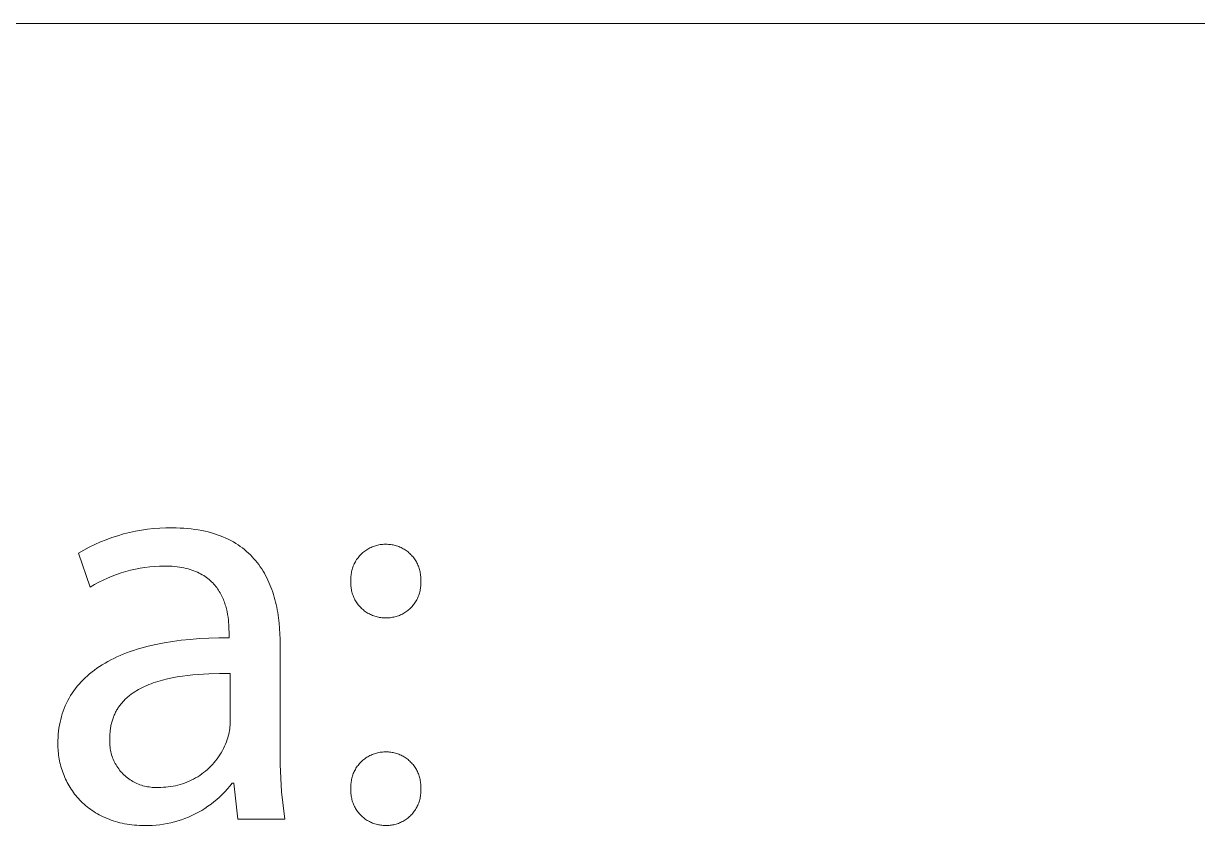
# Model space of a CAD drawing. Header units: millimetres. Extents: x -1283 to 2747, y -259 to 2557.
# Drawn here: x 2489.6 to 2570.1, y 24.2 to 79.2 of the extents above; entities that cross this region are included whole.
import ezdxf

# ---------------------------------------------------------------- set-up
doc = ezdxf.new("R2010")
doc.units = ezdxf.units.MM
doc.header["$MEASUREMENT"] = 0
doc.layers.add('Domyślny', color=7, linetype='Continuous', true_color=0x000000)

msp = doc.modelspace()

# ---------------------------------------------------------------- linework, layer by layer
at = {"layer": 'Domyślny', "color": 18, "lineweight": 15, "true_color": 0x000000}
for p, q in [((2391.21, 79.213), (2743.178, 79.213)), ((2496.45, 44.206), (2496.858, 44.309)), ((2496.858, 44.309), (2497.269, 44.397)), ((2497.269, 44.397), (2497.683, 44.471)), ((2497.683, 44.471), (2498.1, 44.531)), ((2498.1, 44.531), (2498.518, 44.576)), ((2498.518, 44.576), (2498.937, 44.607)), ((2498.937, 44.607), (2499.358, 44.624)), ((2499.358, 44.624), (2499.778, 44.626)), ((2499.778, 44.626), (2500.055, 44.623)), ((2500.055, 44.623), (2500.325, 44.614)), ((2500.325, 44.614), (2500.588, 44.599)), ((2500.588, 44.599), (2500.846, 44.579)), ((2500.846, 44.579), (2501.097, 44.553)), ((2501.097, 44.553), (2501.341, 44.522)), ((2501.341, 44.522), (2501.579, 44.485)), ((2501.579, 44.485), (2501.812, 44.443)), ((2501.812, 44.443), (2502.038, 44.396)), ((2502.038, 44.396), (2502.258, 44.344)), ((2502.258, 44.344), (2502.472, 44.287)), ((2494.477, 43.486), (2494.861, 43.657)), ((2494.861, 43.657), (2495.251, 43.815)), ((2495.251, 43.815), (2495.646, 43.959)), ((2495.646, 43.959), (2496.046, 44.089)), ((2496.046, 44.089), (2496.45, 44.206)), ((2502.472, 44.287), (2502.681, 44.225)), ((2502.681, 44.225), (2502.883, 44.158)), ((2502.883, 44.158), (2503.08, 44.086)), ((2503.08, 44.086), (2503.272, 44.01)), ((2503.272, 44.01), (2503.457, 43.929)), ((2503.457, 43.929), (2503.637, 43.844)), ((2503.637, 43.844), (2503.812, 43.754)), ((2503.812, 43.754), (2503.982, 43.66)), ((2503.982, 43.66), (2504.146, 43.563)), ((2504.146, 43.563), (2504.305, 43.461)), ((2514.217, 43.492), (2514.299, 43.497)), ((2514.299, 43.497), (2514.381, 43.5)), ((2514.381, 43.5), (2514.463, 43.5)), ((2514.463, 43.5), (2514.544, 43.499)), ((2514.544, 43.499), (2514.625, 43.495)), ((2514.625, 43.495), (2514.706, 43.488)), ((2493.363, 42.894), (2493.728, 43.104)), ((2494.168, 40.559), (2493.363, 42.894)), ((2493.728, 43.104), (2494.099, 43.302)), ((2494.099, 43.302), (2494.477, 43.486)), ((2504.305, 43.461), (2504.458, 43.355)), ((2504.458, 43.355), (2504.607, 43.245)), ((2504.607, 43.245), (2504.751, 43.132)), ((2504.751, 43.132), (2504.89, 43.015)), ((2504.89, 43.015), (2505.023, 42.894)), ((2505.023, 42.894), (2505.153, 42.77)), ((2505.153, 42.77), (2505.277, 42.642)), ((2512.587, 42.641), (2512.641, 42.703)), ((2512.641, 42.703), (2512.696, 42.764)), ((2512.696, 42.764), (2512.754, 42.822)), ((2512.754, 42.822), (2512.813, 42.879)), ((2512.813, 42.879), (2512.875, 42.933)), ((2512.875, 42.933), (2512.938, 42.985)), ((2512.938, 42.985), (2513.003, 43.035)), ((2513.003, 43.035), (2513.07, 43.083)), ((2513.07, 43.083), (2513.139, 43.128)), ((2513.139, 43.128), (2513.209, 43.171)), ((2513.209, 43.171), (2513.28, 43.211)), ((2513.28, 43.211), (2513.353, 43.249)), ((2513.353, 43.249), (2513.427, 43.285)), ((2513.427, 43.285), (2513.502, 43.318)), ((2513.502, 43.318), (2513.578, 43.348)), ((2513.578, 43.348), (2513.656, 43.376)), ((2513.656, 43.376), (2513.734, 43.401)), ((2513.734, 43.401), (2513.813, 43.423)), ((2513.813, 43.423), (2513.893, 43.442)), ((2513.893, 43.442), (2513.973, 43.459)), ((2513.973, 43.459), (2514.054, 43.473)), ((2514.054, 43.473), (2514.135, 43.484)), ((2514.135, 43.484), (2514.217, 43.492)), ((2514.706, 43.488), (2514.787, 43.479)), ((2514.787, 43.479), (2514.867, 43.467)), ((2514.867, 43.467), (2514.947, 43.452)), ((2514.947, 43.452), (2515.026, 43.434)), ((2515.026, 43.434), (2515.105, 43.414)), ((2515.105, 43.414), (2515.183, 43.391)), ((2515.183, 43.391), (2515.26, 43.365)), ((2515.26, 43.365), (2515.336, 43.337)), ((2515.336, 43.337), (2515.411, 43.306)), ((2515.411, 43.306), (2515.485, 43.272)), ((2515.485, 43.272), (2515.558, 43.236)), ((2515.558, 43.236), (2515.63, 43.198)), ((2515.63, 43.198), (2515.7, 43.157)), ((2515.7, 43.157), (2515.769, 43.114)), ((2515.769, 43.114), (2515.836, 43.068)), ((2515.836, 43.068), (2515.902, 43.02)), ((2515.902, 43.02), (2515.966, 42.97)), ((2515.966, 42.97), (2516.028, 42.918)), ((2516.028, 42.918), (2516.088, 42.864)), ((2516.088, 42.864), (2516.147, 42.807)), ((2516.147, 42.807), (2516.203, 42.749)), ((2516.203, 42.749), (2516.258, 42.689)), ((2497.92, 41.913), (2497.59, 41.86)), ((2498.252, 41.954), (2497.92, 41.913)), ((2498.586, 41.984), (2498.252, 41.954)), ((2498.92, 42.002), (2498.586, 41.984)), ((2499.255, 42.009), (2498.92, 42.002)), ((2499.439, 42.007), (2499.255, 42.009)), ((2499.618, 42), (2499.439, 42.007)), ((2499.792, 41.99), (2499.618, 42)), ((2499.961, 41.976), (2499.792, 41.99)), ((2500.126, 41.957), (2499.961, 41.976)), ((2500.285, 41.935), (2500.126, 41.957)), ((2500.44, 41.91), (2500.285, 41.935)), ((2500.589, 41.88), (2500.44, 41.91)), ((2505.277, 42.642), (2505.397, 42.512)), ((2505.397, 42.512), (2505.512, 42.378)), ((2505.512, 42.378), (2505.622, 42.241)), ((2505.622, 42.241), (2505.728, 42.101)), ((2505.728, 42.101), (2505.83, 41.958)), ((2505.83, 41.958), (2505.928, 41.813)), ((2512.156, 41.854), (2512.182, 41.932)), ((2512.182, 41.932), (2512.211, 42.009)), ((2512.211, 42.009), (2512.243, 42.084)), ((2512.243, 42.084), (2512.277, 42.159)), ((2512.277, 42.159), (2512.314, 42.232)), ((2512.314, 42.232), (2512.354, 42.304)), ((2512.354, 42.304), (2512.396, 42.375)), ((2512.396, 42.375), (2512.44, 42.444)), ((2512.44, 42.444), (2512.487, 42.511)), ((2512.487, 42.511), (2512.536, 42.577)), ((2512.536, 42.577), (2512.587, 42.641)), ((2516.258, 42.689), (2516.31, 42.627)), ((2516.31, 42.627), (2516.361, 42.563)), ((2516.361, 42.563), (2516.409, 42.497)), ((2516.409, 42.497), (2516.454, 42.43)), ((2516.454, 42.43), (2516.498, 42.362)), ((2516.498, 42.362), (2516.539, 42.292)), ((2516.539, 42.292), (2516.578, 42.22)), ((2516.578, 42.22), (2516.614, 42.147)), ((2516.614, 42.147), (2516.647, 42.073)), ((2516.647, 42.073), (2516.678, 41.998)), ((2516.678, 41.998), (2516.707, 41.922)), ((2516.707, 41.922), (2516.733, 41.845)), ((2495.353, 41.181), (2495.049, 41.041)), ((2495.662, 41.311), (2495.353, 41.181)), ((2495.974, 41.43), (2495.662, 41.311)), ((2496.291, 41.538), (2495.974, 41.43)), ((2496.611, 41.635), (2496.291, 41.538)), ((2496.935, 41.721), (2496.611, 41.635)), ((2497.261, 41.796), (2496.935, 41.721)), ((2497.59, 41.86), (2497.261, 41.796)), ((2500.735, 41.848), (2500.589, 41.88)), ((2500.875, 41.812), (2500.735, 41.848)), ((2501.012, 41.772), (2500.875, 41.812)), ((2501.144, 41.729), (2501.012, 41.772)), ((2501.271, 41.684), (2501.144, 41.729)), ((2501.394, 41.635), (2501.271, 41.684)), ((2501.513, 41.583), (2501.394, 41.635)), ((2501.628, 41.529), (2501.513, 41.583)), ((2501.739, 41.471), (2501.628, 41.529)), ((2501.846, 41.412), (2501.739, 41.471)), ((2501.949, 41.349), (2501.846, 41.412)), ((2502.048, 41.285), (2501.949, 41.349)), ((2502.143, 41.217), (2502.048, 41.285)), ((2502.235, 41.148), (2502.143, 41.217)), ((2502.323, 41.077), (2502.235, 41.148)), ((2505.928, 41.813), (2506.021, 41.664)), ((2506.021, 41.664), (2506.11, 41.513)), ((2506.11, 41.513), (2506.195, 41.36)), ((2506.195, 41.36), (2506.276, 41.204)), ((2506.276, 41.204), (2506.353, 41.046)), ((2512.042, 41.127), (2512.043, 41.209)), ((2512.043, 41.045), (2512.042, 41.127)), ((2512.043, 41.209), (2512.047, 41.291)), ((2512.047, 41.291), (2512.054, 41.373)), ((2512.054, 41.373), (2512.064, 41.455)), ((2512.064, 41.455), (2512.077, 41.536)), ((2512.077, 41.536), (2512.092, 41.616)), ((2512.092, 41.616), (2512.111, 41.696)), ((2512.111, 41.696), (2512.132, 41.776)), ((2512.132, 41.776), (2512.156, 41.854)), ((2516.733, 41.845), (2516.756, 41.767)), ((2516.756, 41.767), (2516.777, 41.689)), ((2516.777, 41.689), (2516.795, 41.61)), ((2516.795, 41.61), (2516.81, 41.53)), ((2516.81, 41.53), (2516.822, 41.45)), ((2516.822, 41.45), (2516.832, 41.369)), ((2516.832, 41.369), (2516.839, 41.288)), ((2516.839, 41.288), (2516.843, 41.207)), ((2516.843, 41.207), (2516.844, 41.126)), ((2516.844, 41.126), (2516.843, 41.044)), ((2494.456, 40.73), (2494.168, 40.559)), ((2494.75, 40.891), (2494.456, 40.73)), ((2495.049, 41.041), (2494.75, 40.891)), ((2502.408, 41.003), (2502.323, 41.077)), ((2502.489, 40.928), (2502.408, 41.003)), ((2502.566, 40.85), (2502.489, 40.928)), ((2502.64, 40.771), (2502.566, 40.85)), ((2502.711, 40.69), (2502.64, 40.771)), ((2502.779, 40.608), (2502.711, 40.69)), ((2502.844, 40.524), (2502.779, 40.608)), ((2502.905, 40.439), (2502.844, 40.524)), ((2502.964, 40.353), (2502.905, 40.439)), ((2503.019, 40.265), (2502.964, 40.353)), ((2506.353, 41.046), (2506.426, 40.886)), ((2506.426, 40.886), (2506.495, 40.724)), ((2506.495, 40.724), (2506.561, 40.559)), ((2506.561, 40.559), (2506.623, 40.393)), ((2506.623, 40.393), (2506.681, 40.225)), ((2512.047, 40.963), (2512.043, 41.045)), ((2512.043, 40.798), (2512.044, 40.881)), ((2512.045, 40.716), (2512.043, 40.798)), ((2512.044, 40.881), (2512.047, 40.963)), ((2512.05, 40.634), (2512.045, 40.716)), ((2512.058, 40.552), (2512.05, 40.634)), ((2512.068, 40.47), (2512.058, 40.552)), ((2512.082, 40.389), (2512.068, 40.47)), ((2512.098, 40.308), (2512.082, 40.389)), ((2512.117, 40.228), (2512.098, 40.308)), ((2516.792, 40.313), (2516.774, 40.233)), ((2516.808, 40.393), (2516.792, 40.313)), ((2516.821, 40.474), (2516.808, 40.393)), ((2516.831, 40.555), (2516.821, 40.474)), ((2516.838, 40.637), (2516.831, 40.555)), ((2516.843, 41.044), (2516.838, 40.963)), ((2516.838, 40.963), (2516.843, 40.882)), ((2516.842, 40.718), (2516.838, 40.637)), ((2516.844, 40.8), (2516.842, 40.718)), ((2516.843, 40.882), (2516.844, 40.8)), ((2503.072, 40.177), (2503.019, 40.265)), ((2503.122, 40.087), (2503.072, 40.177)), ((2503.17, 39.997), (2503.122, 40.087)), ((2503.214, 39.905), (2503.17, 39.997)), ((2503.256, 39.814), (2503.214, 39.905)), ((2503.296, 39.721), (2503.256, 39.814)), ((2503.333, 39.628), (2503.296, 39.721)), ((2503.368, 39.535), (2503.333, 39.628)), ((2503.401, 39.441), (2503.368, 39.535)), ((2506.681, 40.225), (2506.736, 40.055)), ((2506.736, 40.055), (2506.787, 39.883)), ((2506.787, 39.883), (2506.835, 39.71)), ((2506.835, 39.71), (2506.88, 39.536)), ((2506.88, 39.536), (2506.921, 39.36)), ((2512.139, 40.148), (2512.117, 40.228)), ((2512.164, 40.069), (2512.139, 40.148)), ((2512.192, 39.992), (2512.164, 40.069)), ((2512.222, 39.915), (2512.192, 39.992)), ((2512.255, 39.839), (2512.222, 39.915)), ((2512.29, 39.765), (2512.255, 39.839)), ((2512.328, 39.692), (2512.29, 39.765)), ((2512.368, 39.62), (2512.328, 39.692)), ((2512.411, 39.55), (2512.368, 39.62)), ((2512.457, 39.481), (2512.411, 39.55)), ((2512.505, 39.414), (2512.457, 39.481)), ((2516.443, 39.49), (2516.397, 39.423)), ((2516.488, 39.559), (2516.443, 39.49)), ((2516.53, 39.629), (2516.488, 39.559)), ((2516.57, 39.7), (2516.53, 39.629)), ((2516.607, 39.773), (2516.57, 39.7)), ((2516.641, 39.847), (2516.607, 39.773)), ((2516.673, 39.923), (2516.641, 39.847)), ((2516.702, 39.999), (2516.673, 39.923)), ((2516.729, 40.076), (2516.702, 39.999)), ((2516.753, 40.154), (2516.729, 40.076)), ((2516.774, 40.233), (2516.753, 40.154)), ((2503.431, 39.347), (2503.401, 39.441)), ((2503.459, 39.253), (2503.431, 39.347)), ((2503.485, 39.159), (2503.459, 39.253)), ((2503.509, 39.065), (2503.485, 39.159)), ((2503.532, 38.971), (2503.509, 39.065)), ((2503.552, 38.878), (2503.532, 38.971)), ((2503.587, 38.692), (2503.552, 38.878)), ((2503.616, 38.509), (2503.587, 38.692)), ((2506.921, 39.36), (2506.959, 39.183)), ((2506.959, 39.183), (2506.995, 39.005)), ((2506.995, 39.005), (2507.027, 38.825)), ((2507.027, 38.825), (2507.082, 38.464)), ((2512.555, 39.348), (2512.505, 39.414)), ((2512.607, 39.284), (2512.555, 39.348)), ((2512.662, 39.223), (2512.607, 39.284)), ((2512.718, 39.163), (2512.662, 39.223)), ((2512.777, 39.105), (2512.718, 39.163)), ((2512.838, 39.049), (2512.777, 39.105)), ((2512.9, 38.995), (2512.838, 39.049)), ((2512.965, 38.944), (2512.9, 38.995)), ((2513.031, 38.895), (2512.965, 38.944)), ((2513.099, 38.848), (2513.031, 38.895)), ((2513.168, 38.804), (2513.099, 38.848)), ((2513.239, 38.762), (2513.168, 38.804)), ((2513.312, 38.722), (2513.239, 38.762)), ((2513.386, 38.685), (2513.312, 38.722)), ((2513.461, 38.651), (2513.386, 38.685)), ((2515.53, 38.693), (2515.456, 38.658)), ((2515.603, 38.731), (2515.53, 38.693)), ((2515.674, 38.77), (2515.603, 38.731)), ((2515.744, 38.813), (2515.674, 38.77)), ((2515.813, 38.857), (2515.744, 38.813)), ((2515.879, 38.904), (2515.813, 38.857)), ((2515.945, 38.954), (2515.879, 38.904)), ((2516.008, 39.005), (2515.945, 38.954)), ((2516.07, 39.059), (2516.008, 39.005)), ((2516.129, 39.115), (2516.07, 39.059)), ((2516.187, 39.173), (2516.129, 39.115)), ((2516.243, 39.233), (2516.187, 39.173)), ((2516.296, 39.294), (2516.243, 39.233)), ((2516.348, 39.358), (2516.296, 39.294)), ((2516.397, 39.423), (2516.348, 39.358)), ((2503.639, 38.328), (2503.616, 38.509)), ((2503.657, 38.152), (2503.639, 38.328)), ((2503.669, 37.98), (2503.657, 38.152)), ((2503.678, 37.813), (2503.669, 37.98)), ((2507.082, 38.464), (2507.126, 38.1)), ((2507.126, 38.1), (2507.159, 37.733)), ((2513.537, 38.619), (2513.461, 38.651)), ((2513.614, 38.59), (2513.537, 38.619)), ((2513.692, 38.564), (2513.614, 38.59)), ((2513.771, 38.541), (2513.692, 38.564)), ((2513.851, 38.52), (2513.771, 38.541)), ((2513.931, 38.502), (2513.851, 38.52)), ((2514.012, 38.487), (2513.931, 38.502)), ((2514.094, 38.474), (2514.012, 38.487)), ((2514.176, 38.465), (2514.094, 38.474)), ((2514.258, 38.458), (2514.176, 38.465)), ((2514.34, 38.454), (2514.258, 38.458)), ((2514.423, 38.454), (2514.34, 38.454)), ((2514.504, 38.453), (2514.423, 38.454)), ((2514.586, 38.454), (2514.504, 38.453)), ((2514.668, 38.459), (2514.586, 38.454)), ((2514.749, 38.466), (2514.668, 38.459)), ((2514.83, 38.477), (2514.749, 38.466)), ((2514.911, 38.49), (2514.83, 38.477)), ((2514.991, 38.506), (2514.911, 38.49)), ((2515.071, 38.524), (2514.991, 38.506)), ((2515.15, 38.546), (2515.071, 38.524)), ((2515.228, 38.57), (2515.15, 38.546)), ((2515.305, 38.597), (2515.228, 38.57)), ((2515.381, 38.626), (2515.305, 38.597)), ((2515.456, 38.658), (2515.381, 38.626)), ((2501.654, 37.029), (2502.311, 37.062)), ((2502.311, 37.062), (2502.987, 37.081)), ((2502.987, 37.081), (2503.684, 37.083)), ((2503.682, 37.653), (2503.678, 37.813)), ((2503.684, 37.499), (2503.682, 37.653)), ((2503.684, 37.083), (2503.684, 37.499)), ((2507.159, 37.733), (2507.182, 37.365)), ((2507.182, 37.365), (2507.195, 36.996)), ((2497.131, 36.219), (2497.375, 36.297)), ((2497.375, 36.297), (2497.624, 36.372)), ((2497.624, 36.372), (2497.878, 36.443)), ((2497.878, 36.443), (2498.138, 36.51)), ((2498.138, 36.51), (2498.672, 36.634)), ((2498.672, 36.634), (2499.228, 36.743)), ((2499.228, 36.743), (2499.804, 36.837)), ((2499.804, 36.837), (2500.401, 36.916)), ((2500.401, 36.916), (2501.017, 36.98)), ((2501.017, 36.98), (2501.654, 37.029)), ((2507.195, 36.996), (2507.2, 36.627)), ((2507.2, 36.627), (2507.2, 29.34)), ((2495.178, 35.354), (2495.374, 35.464)), ((2495.374, 35.464), (2495.574, 35.571)), ((2495.574, 35.571), (2495.781, 35.674)), ((2495.781, 35.674), (2495.992, 35.774)), ((2495.992, 35.774), (2496.209, 35.87)), ((2496.209, 35.87), (2496.432, 35.963)), ((2496.432, 35.963), (2496.659, 36.052)), ((2496.659, 36.052), (2496.892, 36.137)), ((2496.892, 36.137), (2497.131, 36.219)), ((2494.123, 34.618), (2494.285, 34.75)), ((2494.285, 34.75), (2494.453, 34.877)), ((2494.453, 34.877), (2494.626, 35.002)), ((2494.626, 35.002), (2494.804, 35.122)), ((2494.804, 35.122), (2494.989, 35.24)), ((2494.989, 35.24), (2495.178, 35.354)), ((2493.27, 33.76), (2493.398, 33.911)), ((2493.398, 33.911), (2493.532, 34.06)), ((2493.532, 34.06), (2493.671, 34.204)), ((2493.671, 34.204), (2493.816, 34.346)), ((2493.816, 34.346), (2493.967, 34.484)), ((2493.967, 34.484), (2494.123, 34.618)), ((2498.188, 33.877), (2498.041, 33.816)), ((2498.337, 33.936), (2498.188, 33.877)), ((2498.49, 33.991), (2498.337, 33.936)), ((2498.644, 34.044), (2498.49, 33.991)), ((2498.802, 34.094), (2498.644, 34.044)), ((2498.962, 34.141), (2498.802, 34.094)), ((2499.124, 34.186), (2498.962, 34.141)), ((2499.454, 34.269), (2499.124, 34.186)), ((2499.792, 34.341), (2499.454, 34.269)), ((2500.137, 34.405), (2499.792, 34.341)), ((2500.488, 34.46), (2500.137, 34.405)), ((2500.844, 34.506), (2500.488, 34.46)), ((2501.204, 34.544), (2500.844, 34.506)), ((2501.567, 34.575), (2501.204, 34.544)), ((2501.933, 34.599), (2501.567, 34.575)), ((2502.3, 34.617), (2501.933, 34.599)), ((2503.034, 34.633), (2502.3, 34.617)), ((2503.764, 34.627), (2503.034, 34.633)), ((2503.764, 31.232), (2503.764, 34.627)), ((2492.717, 32.952), (2492.816, 33.12)), ((2492.816, 33.12), (2492.921, 33.285)), ((2492.921, 33.285), (2493.031, 33.447)), ((2493.031, 33.447), (2493.148, 33.605)), ((2493.148, 33.605), (2493.27, 33.76)), ((2496.754, 33.04), (2496.7, 32.992)), ((2496.81, 33.086), (2496.754, 33.04)), ((2496.867, 33.132), (2496.81, 33.086)), ((2496.983, 33.22), (2496.867, 33.132)), ((2497.103, 33.306), (2496.983, 33.22)), ((2497.227, 33.388), (2497.103, 33.306)), ((2497.354, 33.467), (2497.227, 33.388)), ((2497.485, 33.543), (2497.354, 33.467)), ((2497.619, 33.616), (2497.485, 33.543)), ((2497.757, 33.686), (2497.619, 33.616)), ((2497.897, 33.753), (2497.757, 33.686)), ((2498.041, 33.816), (2497.897, 33.753)), ((2492.309, 32.062), (2492.379, 32.247)), ((2492.379, 32.247), (2492.455, 32.428)), ((2492.455, 32.428), (2492.536, 32.606)), ((2492.536, 32.606), (2492.623, 32.781)), ((2492.623, 32.781), (2492.717, 32.952)), ((2496.05, 32.237), (2496.012, 32.176)), ((2496.089, 32.297), (2496.05, 32.237)), ((2496.129, 32.355), (2496.089, 32.297)), ((2496.17, 32.414), (2496.129, 32.355)), ((2496.213, 32.471), (2496.17, 32.414)), ((2496.256, 32.527), (2496.213, 32.471)), ((2496.301, 32.582), (2496.256, 32.527)), ((2496.347, 32.636), (2496.301, 32.582)), ((2496.394, 32.69), (2496.347, 32.636)), ((2496.443, 32.743), (2496.394, 32.69)), ((2496.492, 32.794), (2496.443, 32.743)), ((2496.542, 32.845), (2496.492, 32.794)), ((2496.594, 32.895), (2496.542, 32.845)), ((2496.646, 32.944), (2496.594, 32.895)), ((2496.7, 32.992), (2496.646, 32.944)), ((2492.091, 31.292), (2492.136, 31.489)), ((2492.136, 31.489), (2492.188, 31.684)), ((2492.188, 31.684), (2492.246, 31.874)), ((2492.246, 31.874), (2492.309, 32.062)), ((2495.683, 31.442), (2495.661, 31.369)), ((2495.707, 31.513), (2495.683, 31.442)), ((2495.731, 31.584), (2495.707, 31.513)), ((2495.757, 31.654), (2495.731, 31.584)), ((2495.784, 31.723), (2495.757, 31.654)), ((2495.813, 31.79), (2495.784, 31.723)), ((2495.843, 31.857), (2495.813, 31.79)), ((2495.874, 31.923), (2495.843, 31.857)), ((2495.907, 31.987), (2495.874, 31.923)), ((2495.941, 32.051), (2495.907, 31.987)), ((2495.976, 32.114), (2495.941, 32.051)), ((2496.012, 32.176), (2495.976, 32.114)), ((2491.968, 30.471), (2491.99, 30.681)), ((2491.99, 30.681), (2492.017, 30.888)), ((2492.017, 30.888), (2492.051, 31.092)), ((2492.051, 31.092), (2492.091, 31.292)), ((2495.53, 30.667), (2495.523, 30.583)), ((2495.539, 30.749), (2495.53, 30.667)), ((2495.549, 30.83), (2495.539, 30.749)), ((2495.561, 30.91), (2495.549, 30.83)), ((2495.574, 30.99), (2495.561, 30.91)), ((2495.588, 31.068), (2495.574, 30.99)), ((2495.605, 31.144), (2495.588, 31.068)), ((2495.622, 31.22), (2495.605, 31.144)), ((2495.641, 31.295), (2495.622, 31.22)), ((2495.661, 31.369), (2495.641, 31.295)), ((2503.696, 30.598), (2503.718, 30.723)), ((2503.718, 30.723), (2503.736, 30.85)), ((2503.736, 30.85), (2503.75, 30.977)), ((2503.75, 30.977), (2503.759, 31.104)), ((2503.759, 31.104), (2503.764, 31.232)), ((2491.941, 29.823), (2491.944, 30.042)), ((2491.942, 29.691), (2491.941, 29.823)), ((2491.944, 30.042), (2491.953, 30.258)), ((2491.953, 30.258), (2491.968, 30.471)), ((2495.503, 30.131), (2495.499, 30.022)), ((2495.499, 30.022), (2495.499, 29.914)), ((2495.499, 29.914), (2495.503, 29.806)), ((2495.51, 30.239), (2495.503, 30.131)), ((2495.503, 29.806), (2495.51, 29.697)), ((2495.511, 30.327), (2495.51, 30.239)), ((2495.514, 30.413), (2495.511, 30.327)), ((2495.518, 30.499), (2495.514, 30.413)), ((2495.523, 30.583), (2495.518, 30.499)), ((2503.444, 29.795), (2503.506, 29.949)), ((2503.506, 29.949), (2503.563, 30.105)), ((2503.563, 30.105), (2503.602, 30.226)), ((2503.602, 30.226), (2503.638, 30.349)), ((2503.638, 30.349), (2503.669, 30.473)), ((2503.669, 30.473), (2503.696, 30.598)), ((2491.946, 29.559), (2491.942, 29.691)), ((2491.954, 29.427), (2491.946, 29.559)), ((2491.964, 29.295), (2491.954, 29.427)), ((2491.978, 29.164), (2491.964, 29.295)), ((2491.994, 29.033), (2491.978, 29.164)), ((2492.013, 28.903), (2491.994, 29.033)), ((2495.51, 29.697), (2495.521, 29.59)), ((2495.521, 29.59), (2495.536, 29.482)), ((2495.536, 29.482), (2495.555, 29.375)), ((2495.555, 29.375), (2495.577, 29.269)), ((2495.577, 29.269), (2495.603, 29.164)), ((2495.603, 29.164), (2495.632, 29.06)), ((2495.632, 29.06), (2495.665, 28.956)), ((2502.966, 28.924), (2503.058, 29.062)), ((2503.058, 29.062), (2503.145, 29.203)), ((2503.145, 29.203), (2503.227, 29.347)), ((2503.227, 29.347), (2503.305, 29.494)), ((2503.305, 29.494), (2503.377, 29.643)), ((2503.377, 29.643), (2503.444, 29.795)), ((2507.2, 29.34), (2507.2, 28.4)), ((2513.28, 28.972), (2513.353, 29.01)), ((2513.353, 29.01), (2513.427, 29.046)), ((2513.427, 29.046), (2513.502, 29.079)), ((2513.502, 29.079), (2513.578, 29.109)), ((2513.578, 29.109), (2513.656, 29.136)), ((2513.656, 29.136), (2513.734, 29.161)), ((2513.734, 29.161), (2513.813, 29.183)), ((2513.813, 29.183), (2513.893, 29.203)), ((2513.893, 29.203), (2513.973, 29.22)), ((2513.973, 29.22), (2514.054, 29.233)), ((2514.054, 29.233), (2514.135, 29.244)), ((2514.135, 29.244), (2514.217, 29.253)), ((2514.217, 29.253), (2514.299, 29.258)), ((2514.299, 29.258), (2514.381, 29.261)), ((2514.381, 29.261), (2514.463, 29.26)), ((2514.463, 29.26), (2514.544, 29.259)), ((2514.544, 29.259), (2514.625, 29.256)), ((2514.625, 29.256), (2514.706, 29.249)), ((2514.706, 29.249), (2514.787, 29.239)), ((2514.787, 29.239), (2514.867, 29.227)), ((2514.867, 29.227), (2514.947, 29.212)), ((2514.947, 29.212), (2515.026, 29.195)), ((2515.026, 29.195), (2515.105, 29.174)), ((2515.105, 29.174), (2515.183, 29.151)), ((2515.183, 29.151), (2515.26, 29.126)), ((2515.26, 29.126), (2515.336, 29.097)), ((2515.336, 29.097), (2515.411, 29.067)), ((2515.411, 29.067), (2515.485, 29.033)), ((2515.485, 29.033), (2515.558, 28.997)), ((2515.558, 28.997), (2515.63, 28.959)), ((2492.035, 28.773), (2492.013, 28.903)), ((2492.06, 28.643), (2492.035, 28.773)), ((2492.089, 28.514), (2492.06, 28.643)), ((2492.12, 28.386), (2492.089, 28.514)), ((2492.154, 28.259), (2492.12, 28.386)), ((2492.19, 28.132), (2492.154, 28.259)), ((2495.665, 28.956), (2495.702, 28.854)), ((2495.702, 28.854), (2495.742, 28.754)), ((2495.742, 28.754), (2495.785, 28.654)), ((2495.785, 28.654), (2495.832, 28.557)), ((2495.832, 28.557), (2495.883, 28.461)), ((2495.883, 28.461), (2495.936, 28.366)), ((2495.936, 28.366), (2495.993, 28.274)), ((2495.993, 28.274), (2496.053, 28.184)), ((2502.32, 28.169), (2502.438, 28.286)), ((2502.438, 28.286), (2502.552, 28.406)), ((2502.552, 28.406), (2502.662, 28.53)), ((2502.662, 28.53), (2502.768, 28.658)), ((2502.768, 28.658), (2502.869, 28.789)), ((2502.869, 28.789), (2502.966, 28.924)), ((2507.2, 28.4), (2507.232, 27.46)), ((2512.396, 28.135), (2512.44, 28.204)), ((2512.44, 28.204), (2512.487, 28.272)), ((2512.487, 28.272), (2512.536, 28.338)), ((2512.536, 28.338), (2512.587, 28.402)), ((2512.587, 28.402), (2512.641, 28.464)), ((2512.641, 28.464), (2512.696, 28.525)), ((2512.696, 28.525), (2512.754, 28.583)), ((2512.754, 28.583), (2512.813, 28.639)), ((2512.813, 28.639), (2512.875, 28.694)), ((2512.875, 28.694), (2512.938, 28.746)), ((2512.938, 28.746), (2513.003, 28.796)), ((2513.003, 28.796), (2513.07, 28.844)), ((2513.07, 28.844), (2513.139, 28.889)), ((2513.139, 28.889), (2513.209, 28.932)), ((2513.209, 28.932), (2513.28, 28.972)), ((2515.63, 28.959), (2515.7, 28.918)), ((2515.7, 28.918), (2515.769, 28.875)), ((2515.769, 28.875), (2515.836, 28.829)), ((2515.836, 28.829), (2515.902, 28.781)), ((2515.902, 28.781), (2515.966, 28.731)), ((2515.966, 28.731), (2516.028, 28.679)), ((2516.028, 28.679), (2516.088, 28.625)), ((2516.088, 28.625), (2516.147, 28.568)), ((2516.147, 28.568), (2516.203, 28.51)), ((2516.203, 28.51), (2516.258, 28.45)), ((2516.258, 28.45), (2516.31, 28.388)), ((2516.31, 28.388), (2516.361, 28.324)), ((2516.361, 28.324), (2516.409, 28.258)), ((2516.409, 28.258), (2516.454, 28.191)), ((2516.454, 28.191), (2516.498, 28.122)), ((2492.23, 28.006), (2492.19, 28.132)), ((2492.273, 27.881), (2492.23, 28.006)), ((2492.319, 27.757), (2492.273, 27.881)), ((2492.367, 27.634), (2492.319, 27.757)), ((2492.419, 27.513), (2492.367, 27.634)), ((2492.474, 27.392), (2492.419, 27.513)), ((2492.531, 27.273), (2492.474, 27.392)), ((2496.053, 28.184), (2496.116, 28.096)), ((2496.116, 28.096), (2496.182, 28.01)), ((2496.182, 28.01), (2496.251, 27.926)), ((2496.251, 27.926), (2496.323, 27.845)), ((2496.323, 27.845), (2496.397, 27.766)), ((2496.397, 27.766), (2496.475, 27.69)), ((2496.475, 27.69), (2496.554, 27.616)), ((2496.554, 27.616), (2496.637, 27.546)), ((2496.637, 27.546), (2496.721, 27.478)), ((2496.721, 27.478), (2496.808, 27.413)), ((2496.808, 27.413), (2496.897, 27.352)), ((2501.099, 27.32), (2501.247, 27.396)), ((2501.247, 27.396), (2501.392, 27.476)), ((2501.392, 27.476), (2501.535, 27.561)), ((2501.535, 27.561), (2501.674, 27.651)), ((2501.674, 27.651), (2501.81, 27.746)), ((2501.81, 27.746), (2501.943, 27.845)), ((2501.943, 27.845), (2502.072, 27.949)), ((2502.072, 27.949), (2502.198, 28.057)), ((2502.198, 28.057), (2502.32, 28.169)), ((2507.232, 27.46), (2507.297, 26.522)), ((2512.092, 27.377), (2512.111, 27.457)), ((2512.111, 27.457), (2512.132, 27.536)), ((2512.132, 27.536), (2512.156, 27.615)), ((2512.156, 27.615), (2512.182, 27.693)), ((2512.182, 27.693), (2512.211, 27.769)), ((2512.211, 27.769), (2512.243, 27.845)), ((2512.243, 27.845), (2512.277, 27.92)), ((2512.277, 27.92), (2512.314, 27.993)), ((2512.314, 27.993), (2512.354, 28.065)), ((2512.354, 28.065), (2512.396, 28.135)), ((2516.498, 28.122), (2516.539, 28.052)), ((2516.539, 28.052), (2516.578, 27.981)), ((2516.578, 27.981), (2516.614, 27.908)), ((2516.614, 27.908), (2516.647, 27.834)), ((2516.647, 27.834), (2516.678, 27.759)), ((2516.678, 27.759), (2516.707, 27.683)), ((2516.707, 27.683), (2516.733, 27.606)), ((2516.733, 27.606), (2516.756, 27.528)), ((2516.756, 27.528), (2516.777, 27.45)), ((2516.777, 27.45), (2516.795, 27.37)), ((2492.591, 27.155), (2492.531, 27.273)), ((2492.655, 27.038), (2492.591, 27.155)), ((2492.721, 26.923), (2492.655, 27.038)), ((2492.79, 26.809), (2492.721, 26.923)), ((2492.862, 26.697), (2492.79, 26.809)), ((2492.937, 26.587), (2492.862, 26.697)), ((2493.014, 26.478), (2492.937, 26.587)), ((2496.897, 27.352), (2496.989, 27.293)), ((2496.989, 27.293), (2497.082, 27.238)), ((2497.082, 27.238), (2497.177, 27.185)), ((2497.177, 27.185), (2497.273, 27.137)), ((2497.273, 27.137), (2497.372, 27.091)), ((2497.372, 27.091), (2497.472, 27.049)), ((2497.472, 27.049), (2497.573, 27.01)), ((2497.573, 27.01), (2497.676, 26.975)), ((2497.676, 26.975), (2497.779, 26.944)), ((2497.779, 26.944), (2497.884, 26.916)), ((2497.884, 26.916), (2497.99, 26.891)), ((2497.99, 26.891), (2498.096, 26.871)), ((2498.096, 26.871), (2498.203, 26.854)), ((2498.203, 26.854), (2498.311, 26.84)), ((2498.311, 26.84), (2498.419, 26.831)), ((2498.419, 26.831), (2498.527, 26.825)), ((2498.527, 26.825), (2498.635, 26.823)), ((2498.635, 26.823), (2498.744, 26.825)), ((2498.744, 26.825), (2498.852, 26.83)), ((2498.852, 26.83), (2499.018, 26.829)), ((2499.018, 26.829), (2499.184, 26.833)), ((2499.184, 26.833), (2499.349, 26.843)), ((2499.349, 26.843), (2499.514, 26.859)), ((2499.514, 26.859), (2499.679, 26.881)), ((2499.679, 26.881), (2499.843, 26.908)), ((2499.843, 26.908), (2500.005, 26.94)), ((2500.005, 26.94), (2500.167, 26.978)), ((2500.167, 26.978), (2500.327, 27.022)), ((2500.327, 27.022), (2500.485, 27.071)), ((2500.485, 27.071), (2500.642, 27.126)), ((2500.642, 27.126), (2500.796, 27.185)), ((2500.796, 27.185), (2500.949, 27.25)), ((2500.949, 27.25), (2501.099, 27.32)), ((2503.574, 26.717), (2503.402, 26.528)), ((2503.74, 26.911), (2503.574, 26.717)), ((2503.898, 27.112), (2503.74, 26.911)), ((2504.019, 27.112), (2503.898, 27.112)), ((2504.287, 24.656), (2504.019, 27.112)), ((2512.042, 26.888), (2512.043, 26.97)), ((2512.043, 26.806), (2512.042, 26.888)), ((2512.043, 26.97), (2512.047, 27.052)), ((2512.047, 26.724), (2512.043, 26.806)), ((2512.043, 26.559), (2512.044, 26.642)), ((2512.044, 26.642), (2512.047, 26.724)), ((2512.047, 27.052), (2512.054, 27.134)), ((2512.054, 27.134), (2512.064, 27.215)), ((2512.064, 27.215), (2512.077, 27.296)), ((2512.077, 27.296), (2512.092, 27.377)), ((2516.795, 27.37), (2516.81, 27.291)), ((2516.81, 27.291), (2516.822, 27.21)), ((2516.822, 27.21), (2516.832, 27.13)), ((2516.832, 27.13), (2516.839, 27.049)), ((2516.843, 26.805), (2516.838, 26.724)), ((2516.838, 26.724), (2516.842, 26.642)), ((2516.839, 27.049), (2516.843, 26.968)), ((2516.842, 26.642), (2516.843, 26.561)), ((2516.843, 26.968), (2516.844, 26.886)), ((2516.844, 26.886), (2516.843, 26.805)), ((2493.095, 26.371), (2493.014, 26.478)), ((2493.179, 26.265), (2493.095, 26.371)), ((2493.265, 26.162), (2493.179, 26.265)), ((2493.355, 26.061), (2493.265, 26.162)), ((2493.447, 25.961), (2493.355, 26.061)), ((2493.542, 25.864), (2493.447, 25.961)), ((2493.64, 25.768), (2493.542, 25.864)), ((2502.652, 25.834), (2502.45, 25.678)), ((2502.849, 25.998), (2502.652, 25.834)), ((2503.039, 26.168), (2502.849, 25.998)), ((2503.224, 26.345), (2503.039, 26.168)), ((2503.402, 26.528), (2503.224, 26.345)), ((2507.297, 26.522), (2507.393, 25.587)), ((2512.046, 26.477), (2512.043, 26.559)), ((2512.051, 26.395), (2512.046, 26.477)), ((2512.059, 26.313), (2512.051, 26.395)), ((2512.07, 26.231), (2512.059, 26.313)), ((2512.084, 26.15), (2512.07, 26.231)), ((2512.1, 26.069), (2512.084, 26.15)), ((2512.119, 25.989), (2512.1, 26.069)), ((2512.142, 25.91), (2512.119, 25.989)), ((2512.166, 25.831), (2512.142, 25.91)), ((2512.194, 25.754), (2512.166, 25.831)), ((2516.727, 25.838), (2516.7, 25.761)), ((2516.751, 25.916), (2516.727, 25.838)), ((2516.772, 25.995), (2516.751, 25.916)), ((2516.791, 26.075), (2516.772, 25.995)), ((2516.806, 26.155), (2516.791, 26.075)), ((2516.819, 26.235), (2516.806, 26.155)), ((2516.83, 26.316), (2516.819, 26.235)), ((2516.837, 26.398), (2516.83, 26.316)), ((2516.842, 26.479), (2516.837, 26.398)), ((2516.843, 26.561), (2516.842, 26.479)), ((2493.741, 25.675), (2493.64, 25.768)), ((2493.845, 25.584), (2493.741, 25.675)), ((2493.952, 25.496), (2493.845, 25.584)), ((2494.061, 25.41), (2493.952, 25.496)), ((2494.174, 25.326), (2494.061, 25.41)), ((2494.289, 25.245), (2494.174, 25.326)), ((2494.407, 25.166), (2494.289, 25.245)), ((2494.528, 25.09), (2494.407, 25.166)), ((2494.652, 25.017), (2494.528, 25.09)), ((2494.779, 24.946), (2494.652, 25.017)), ((2501.366, 25.005), (2501.136, 24.894)), ((2501.592, 25.125), (2501.366, 25.005)), ((2501.813, 25.252), (2501.592, 25.125)), ((2502.03, 25.386), (2501.813, 25.252)), ((2502.243, 25.529), (2502.03, 25.386)), ((2502.45, 25.678), (2502.243, 25.529)), ((2507.393, 25.587), (2507.522, 24.656)), ((2512.224, 25.677), (2512.194, 25.754)), ((2512.257, 25.602), (2512.224, 25.677)), ((2512.293, 25.527), (2512.257, 25.602)), ((2512.331, 25.454), (2512.293, 25.527)), ((2512.371, 25.382), (2512.331, 25.454)), ((2512.414, 25.312), (2512.371, 25.382)), ((2512.46, 25.244), (2512.414, 25.312)), ((2512.507, 25.176), (2512.46, 25.244)), ((2512.557, 25.111), (2512.507, 25.176)), ((2512.61, 25.047), (2512.557, 25.111)), ((2512.664, 24.986), (2512.61, 25.047)), ((2512.721, 24.926), (2512.664, 24.986)), ((2516.24, 24.996), (2516.185, 24.936)), ((2516.294, 25.057), (2516.24, 24.996)), ((2516.345, 25.121), (2516.294, 25.057)), ((2516.394, 25.186), (2516.345, 25.121)), ((2516.441, 25.253), (2516.394, 25.186)), ((2516.485, 25.322), (2516.441, 25.253)), ((2516.527, 25.392), (2516.485, 25.322)), ((2516.567, 25.463), (2516.527, 25.392)), ((2516.604, 25.536), (2516.567, 25.463)), ((2516.639, 25.61), (2516.604, 25.536)), ((2516.671, 25.685), (2516.639, 25.61)), ((2516.7, 25.761), (2516.671, 25.685)), ((2494.909, 24.879), (2494.779, 24.946)), ((2495.041, 24.814), (2494.909, 24.879)), ((2495.177, 24.752), (2495.041, 24.814)), ((2495.315, 24.693), (2495.177, 24.752)), ((2495.456, 24.637), (2495.315, 24.693)), ((2495.6, 24.585), (2495.456, 24.637)), ((2495.747, 24.535), (2495.6, 24.585)), ((2495.896, 24.489), (2495.747, 24.535)), ((2496.049, 24.446), (2495.896, 24.489)), ((2496.204, 24.407), (2496.049, 24.446)), ((2496.362, 24.371), (2496.204, 24.407)), ((2496.523, 24.338), (2496.362, 24.371)), ((2496.687, 24.31), (2496.523, 24.338)), ((2496.854, 24.284), (2496.687, 24.31)), ((2497.023, 24.263), (2496.854, 24.284)), ((2497.195, 24.245), (2497.023, 24.263)), ((2497.37, 24.231), (2497.195, 24.245)), ((2497.548, 24.221), (2497.37, 24.231)), ((2497.729, 24.215), (2497.548, 24.221)), ((2497.913, 24.213), (2497.729, 24.215)), ((2498.168, 24.213), (2497.913, 24.213)), ((2498.424, 24.222), (2498.168, 24.213)), ((2498.679, 24.24), (2498.424, 24.222)), ((2498.933, 24.266), (2498.679, 24.24)), ((2499.186, 24.302), (2498.933, 24.266)), ((2499.437, 24.346), (2499.186, 24.302)), ((2499.687, 24.399), (2499.437, 24.346)), ((2499.935, 24.46), (2499.687, 24.399)), ((2500.181, 24.53), (2499.935, 24.46)), ((2500.424, 24.609), (2500.181, 24.53)), ((2500.665, 24.696), (2500.424, 24.609)), ((2500.902, 24.791), (2500.665, 24.696)), ((2501.136, 24.894), (2500.902, 24.791)), ((2507.522, 24.656), (2504.287, 24.656)), ((2512.78, 24.868), (2512.721, 24.926)), ((2512.84, 24.812), (2512.78, 24.868)), ((2512.903, 24.759), (2512.84, 24.812)), ((2512.967, 24.707), (2512.903, 24.759)), ((2513.033, 24.658), (2512.967, 24.707)), ((2513.101, 24.611), (2513.033, 24.658)), ((2513.17, 24.567), (2513.101, 24.611)), ((2513.241, 24.525), (2513.17, 24.567)), ((2513.313, 24.485), (2513.241, 24.525)), ((2513.387, 24.449), (2513.313, 24.485)), ((2513.462, 24.414), (2513.387, 24.449)), ((2513.538, 24.382), (2513.462, 24.414)), ((2513.615, 24.353), (2513.538, 24.382)), ((2513.693, 24.327), (2513.615, 24.353)), ((2513.772, 24.303), (2513.693, 24.327)), ((2513.852, 24.282), (2513.772, 24.303)), ((2513.932, 24.264), (2513.852, 24.282)), ((2514.013, 24.249), (2513.932, 24.264)), ((2514.094, 24.236), (2514.013, 24.249)), ((2514.176, 24.226), (2514.094, 24.236)), ((2514.258, 24.22), (2514.176, 24.226)), ((2514.34, 24.215), (2514.258, 24.22)), ((2514.423, 24.214), (2514.34, 24.215)), ((2514.504, 24.214), (2514.423, 24.214)), ((2514.586, 24.216), (2514.504, 24.214)), ((2514.667, 24.22), (2514.586, 24.216)), ((2514.749, 24.228), (2514.667, 24.22)), ((2514.83, 24.239), (2514.749, 24.228)), ((2514.91, 24.252), (2514.83, 24.239)), ((2514.99, 24.268), (2514.91, 24.252)), ((2515.07, 24.287), (2514.99, 24.268)), ((2515.149, 24.308), (2515.07, 24.287)), ((2515.227, 24.333), (2515.149, 24.308)), ((2515.304, 24.36), (2515.227, 24.333)), ((2515.38, 24.389), (2515.304, 24.36)), ((2515.455, 24.422), (2515.38, 24.389)), ((2515.529, 24.456), (2515.455, 24.422)), ((2515.601, 24.494), (2515.529, 24.456)), ((2515.672, 24.534), (2515.601, 24.494)), ((2515.742, 24.576), (2515.672, 24.534)), ((2515.811, 24.621), (2515.742, 24.576)), ((2515.877, 24.668), (2515.811, 24.621)), ((2515.942, 24.717), (2515.877, 24.668)), ((2516.006, 24.769), (2515.942, 24.717)), ((2516.067, 24.822), (2516.006, 24.769)), ((2516.127, 24.878), (2516.067, 24.822)), ((2516.185, 24.936), (2516.127, 24.878))]:
    msp.add_line(p, q, dxfattribs=at)

doc.saveas('drawing.dxf')
